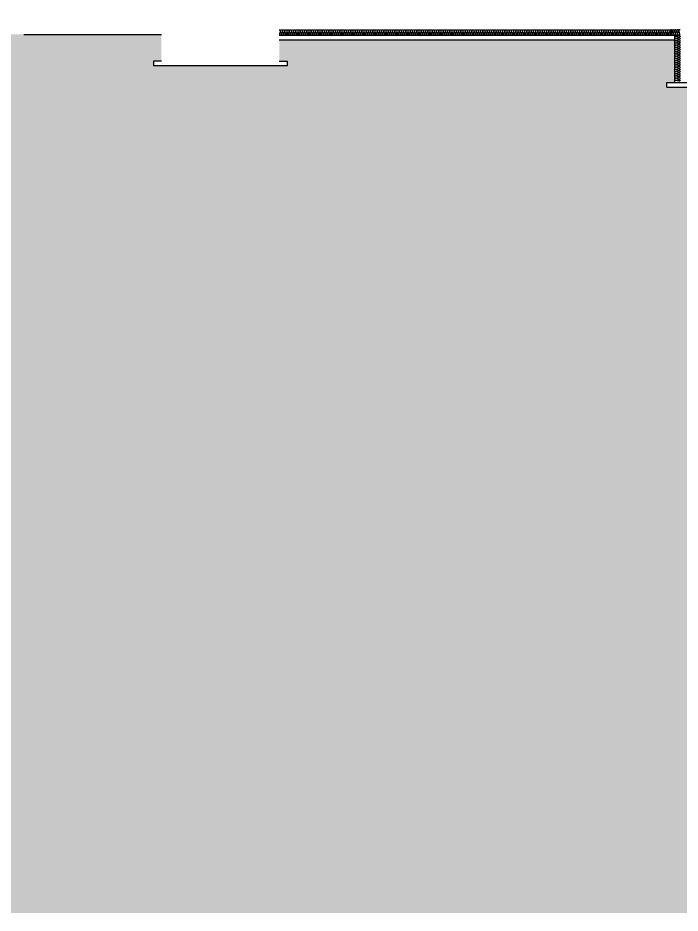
# Model space of a CAD drawing. Header units: millimetres. Extents: x 17311 to 801382, y -242618 to -104888.
# Drawn here: x 565985 to 574411, y -213174 to -201778 of the extents above; entities that cross this region are included whole.
import ezdxf

# ---------------------------------------------------------------- set-up
doc = ezdxf.new("R2010")
doc.units = ezdxf.units.MM
doc.header["$LTSCALE"] = 250
for name, color, linetype in [('A-버림CONC', 4, 'Continuous'), ('ISL', 251, 'Continuous'), ('지반', 254, 'Continuous')]:
    doc.layers.add(name, color=color, linetype=linetype)

msp = doc.modelspace()

# ---------------------------------------------------------------- hatches: boundary and pattern name
at = {"layer": '지반'}
h = msp.add_hatch(dxfattribs=at)
h.set_pattern_fill('EARTH', color=251, scale=70, angle=45)
edge = h.paths.add_edge_path()
edge.add_line((440367.6, -213174), (591132.2, -213174))
edge.add_line((591132.2, -213174), (591132.2, -201579.5))
edge.add_line((591132.2, -201579.5), (583110.7, -201579.5))
edge.add_line((583110.7, -201579.5), (581310.7, -201479.5))
edge.add_line((581310.7, -201479.5), (579318.7, -201479.5))
edge.add_line((579318.7, -201479.5), (579318.7, -201611.3))
edge.add_line((579318.7, -201611.3), (579328.9, -201621.5))
edge.add_line((579328.9, -201621.5), (580810.7, -201621.5))
edge.add_line((580810.7, -201621.5), (580810.7, -201929.5))
edge.add_line((580810.7, -201929.5), (580910.7, -201929.5))
edge.add_line((580910.7, -201929.5), (580910.7, -201989.5))
edge.add_line((580910.7, -201989.5), (579630.7, -201989.5))
edge.add_line((579630.7, -201989.5), (579630.7, -202599.5))
edge.add_line((579630.7, -202599.5), (579730.7, -202599.5))
edge.add_line((579730.7, -202599.5), (579730.7, -202659.5))
edge.add_line((579730.7, -202659.5), (578790.7, -202659.5))
edge.add_line((578790.7, -202659.5), (578790.7, -202599.5))
edge.add_line((578790.7, -202599.5), (578890.7, -202599.5))
edge.add_line((578890.7, -202599.5), (578890.7, -202049.5))
edge.add_line((578890.7, -202049.5), (575080.7, -202049.5))
edge.add_line((575080.7, -202049.5), (575080.7, -202599.5))
edge.add_line((575080.7, -202599.5), (575180.7, -202599.5))
edge.add_line((575180.7, -202599.5), (575180.7, -202659.5))
edge.add_line((575180.7, -202659.5), (574240.7, -202659.5))
edge.add_line((574240.7, -202659.5), (574240.7, -202599.5))
edge.add_line((574240.7, -202599.5), (574340.7, -202599.5))
edge.add_line((574340.7, -202599.5), (574340.7, -202059.5))
edge.add_line((574340.7, -202059.5), (569310.7, -202059.5))
edge.add_line((569310.7, -202059.5), (569310.7, -202329.5))
edge.add_line((569310.7, -202329.5), (569410.7, -202329.5))
edge.add_line((569410.7, -202329.5), (569410.7, -202389.5))
edge.add_line((569410.7, -202389.5), (567710.7, -202389.5))
edge.add_line((567710.7, -202389.5), (567710.7, -202329.5))
edge.add_line((567710.7, -202329.5), (567810.7, -202329.5))
edge.add_line((567810.7, -202329.5), (567810.7, -201989.5))
edge.add_line((567810.7, -201989.5), (553110.7, -201989.5))
edge.add_line((553110.7, -201989.5), (553110.7, -202629.5))
edge.add_line((553110.7, -202629.5), (553710.7, -202629.5))
edge.add_line((553710.7, -202629.5), (553710.7, -203329.5))
edge.add_line((553710.7, -203329.5), (553810.7, -203329.5))
edge.add_line((553810.7, -203329.5), (553810.7, -203389.5))
edge.add_line((553810.7, -203389.5), (550410.7, -203389.5))
edge.add_line((550410.7, -203389.5), (550410.7, -204129.5))
edge.add_line((550410.7, -204129.5), (550510.7, -204129.5))
edge.add_line((550510.7, -204129.5), (550510.7, -204189.5))
edge.add_line((550510.7, -204189.5), (547310.7, -204189.5))
edge.add_line((547310.7, -204189.5), (547310.7, -204129.5))
edge.add_line((547310.7, -204129.5), (547410.7, -204129.5))
edge.add_line((547410.7, -204129.5), (547410.7, -203389.5))
edge.add_line((547410.7, -203389.5), (539610.7, -203389.5))
edge.add_line((539610.7, -203389.5), (539610.7, -204129.5))
edge.add_line((539610.7, -204129.5), (539710.7, -204129.5))
edge.add_line((539710.7, -204129.5), (539710.7, -204189.5))
edge.add_line((539710.7, -204189.5), (536510.7, -204189.5))
edge.add_line((536510.7, -204189.5), (536510.7, -204129.5))
edge.add_line((536510.7, -204129.5), (536610.7, -204129.5))
edge.add_line((536610.7, -204129.5), (536610.7, -203389.5))
edge.add_line((536610.7, -203389.5), (528810.7, -203389.5))
edge.add_line((528810.7, -203389.5), (528810.7, -204129.5))
edge.add_line((528810.7, -204129.5), (528910.7, -204129.5))
edge.add_line((528910.7, -204129.5), (528910.7, -204189.5))
edge.add_line((528910.7, -204189.5), (525710.7, -204189.5))
edge.add_line((525710.7, -204189.5), (525710.7, -204129.5))
edge.add_line((525710.7, -204129.5), (525810.7, -204129.5))
edge.add_line((525810.7, -204129.5), (525810.7, -203389.5))
edge.add_line((525810.7, -203389.5), (518010.7, -203389.5))
edge.add_line((518010.7, -203389.5), (518010.7, -204129.5))
edge.add_line((518010.7, -204129.5), (518110.7, -204129.5))
edge.add_line((518110.7, -204129.5), (518110.7, -204189.5))
edge.add_line((518110.7, -204189.5), (514910.7, -204189.5))
edge.add_line((514910.7, -204189.5), (514910.7, -204129.5))
edge.add_line((514910.7, -204129.5), (515010.7, -204129.5))
edge.add_line((515010.7, -204129.5), (515010.7, -203389.5))
edge.add_line((515010.7, -203389.5), (512110.7, -203389.5))
edge.add_line((512110.7, -203389.5), (512110.7, -203329.5))
edge.add_line((512110.7, -203329.5), (512210.7, -203329.5))
edge.add_line((512210.7, -203329.5), (512210.7, -202629.5))
edge.add_line((512210.7, -202629.5), (512810.7, -202629.5))
edge.add_line((512810.7, -202629.5), (512810.7, -201989.5))
edge.add_line((512810.7, -201989.5), (508110.7, -201989.5))
edge.add_line((508110.7, -201989.5), (508110.7, -202429.5))
edge.add_line((508110.7, -202429.5), (508710.7, -202429.5))
edge.add_line((508710.7, -202429.5), (508710.7, -203129.5))
edge.add_line((508710.7, -203129.5), (508810.7, -203129.5))
edge.add_line((508810.7, -203129.5), (508810.7, -203189.5))
edge.add_line((508810.7, -203189.5), (506460.7, -203189.5))
edge.add_line((506460.7, -203189.5), (506460.7, -203429.5))
edge.add_line((506460.7, -203429.5), (506560.7, -203429.5))
edge.add_line((506560.7, -203429.5), (506560.7, -203489.5))
edge.add_line((506560.7, -203489.5), (504860.7, -203489.5))
edge.add_line((504860.7, -203489.5), (504860.7, -203429.5))
edge.add_line((504860.7, -203429.5), (504960.7, -203429.5))
edge.add_line((504960.7, -203429.5), (504960.7, -203259.5))
edge.add_line((504960.7, -203259.5), (497090.7, -203259.5))
edge.add_line((497090.7, -203259.5), (496790.7, -203559.5))
edge.add_line((496790.7, -203559.5), (494990.7, -203559.5))
edge.add_line((494990.7, -203559.5), (494990.7, -203499.5))
edge.add_line((494990.7, -203499.5), (495090.7, -203499.5))
edge.add_line((495090.7, -203499.5), (495090.7, -202666.5))
edge.add_line((495090.7, -202666.5), (494560.7, -202666.5))
edge.add_line((494560.7, -202666.5), (494560.7, -202616.5))
edge.add_line((494560.7, -202616.5), (494610.7, -202616.5))
edge.add_line((494610.7, -202616.5), (494610.7, -202279.5))
edge.add_arc((488210.7, -406133.4), 203954.3, 88.201788, 91.798212)
edge.add_line((481810.7, -202279.5), (481810.7, -201879.5))
edge.add_line((481810.7, -201879.5), (440367.6, -201879.5))
edge.add_line((440367.6, -201879.5), (440367.6, -213174))

# ---------------------------------------------------------------- linework, layer by layer
at = {"layer": 'A-버림CONC'}
for p, q in [((566060.7, -201989.5), (567810.7, -201989.5)), ((569310.7, -202059.5), (574340.7, -202059.5)), ((567810.7, -202329.5), (567710.7, -202329.5)), ((567710.7, -202329.5), (567710.7, -202389.5)), ((569310.7, -202329.5), (569410.7, -202329.5)), ((569410.7, -202329.5), (569410.7, -202389.5)), ((569410.7, -202389.5), (567710.7, -202389.5)), ((574240.7, -202659.5, 0), (574240.7, -202599.5, 0)), ((574240.7, -202599.5, 0), (574340.7, -202599.5, 0)), ((574240.7, -202659.5, 0), (575180.7, -202659.5, 0))]:
    msp.add_line(p, q, dxfattribs=at)
at = {"layer": 'ISL'}
msp.add_line((569310.7, -201999.5), (574410.7, -201999.5), dxfattribs=at)
for points in [[(569310.7, -201929.5, -0.5092668), (569323, -201946.4), (569312.3, -201982.5, 1.3725934), (569337, -201982.5), (569326.3, -201946.4, -0.5092668), (569338.7, -201929.5, -0.5092668), (569351, -201946.4), (569340.3, -201982.5, 1.3725934), (569365, -201982.5), (569354.3, -201946.4, -0.5092668), (569366.7, -201929.5, -0.5092668), (569379, -201946.4), (569368.3, -201982.5, 1.3725934), (569393, -201982.5), (569382.3, -201946.4, -0.5092668), (569394.7, -201929.5, -0.5092668), (569407, -201946.4), (569396.3, -201982.5, 1.3725934), (569421, -201982.5), (569410.3, -201946.4, -0.5092668), (569422.7, -201929.5, -0.5092668), (569435, -201946.4), (569424.3, -201982.5, 1.3725934), (569449, -201982.5), (569438.3, -201946.4, -0.5092668), (569450.7, -201929.5, -0.5092668), (569463, -201946.4), (569452.3, -201982.5, 1.3725934), (569477, -201982.5), (569466.3, -201946.4, -0.5092668), (569478.7, -201929.5, -0.5092668), (569491, -201946.4), (569480.3, -201982.5, 1.3725934), (569505, -201982.5), (569494.3, -201946.4, -0.5092668), (569506.7, -201929.5, -0.5092668), (569519, -201946.4), (569508.3, -201982.5, 1.3725934), (569533, -201982.5), (569522.3, -201946.4, -0.5092668), (569534.7, -201929.5, -0.5092668), (569547, -201946.4), (569536.3, -201982.5, 1.3725934), (569561, -201982.5), (569550.3, -201946.4, -0.5092668), (569562.7, -201929.5, -0.5092668), (569575, -201946.4), (569564.3, -201982.5, 1.3725934), (569589, -201982.5), (569578.3, -201946.4, -0.5092668), (569590.7, -201929.5, -0.5092668), (569603, -201946.4), (569592.3, -201982.5, 1.3725934), (569617, -201982.5), (569606.3, -201946.4, -0.5092668), (569618.7, -201929.5, -0.5092668), (569631, -201946.4), (569620.3, -201982.5, 1.3725934), (569645, -201982.5), (569634.3, -201946.4, -0.5092668), (569646.7, -201929.5, -0.5092668), (569659, -201946.4), (569648.3, -201982.5, 1.3725934), (569673, -201982.5), (569662.3, -201946.4, -0.5092668), (569674.7, -201929.5, -0.5092668), (569687, -201946.4), (569676.3, -201982.5, 1.3725934), (569701, -201982.5), (569690.3, -201946.4, -0.5092668), (569702.7, -201929.5, -0.5092668), (569715, -201946.4), (569704.3, -201982.5, 1.3725934), (569729, -201982.5), (569718.3, -201946.4, -0.5092668), (569730.7, -201929.5, -0.5092668), (569743, -201946.4), (569732.3, -201982.5, 1.3725934), (569757, -201982.5), (569746.3, -201946.4, -0.5092668), (569758.7, -201929.5, -0.5092668), (569771, -201946.4), (569760.3, -201982.5, 1.3725934), (569785, -201982.5), (569774.3, -201946.4, -0.5092668), (569786.7, -201929.5, -0.5092668), (569799, -201946.4), (569788.3, -201982.5, 1.3725934), (569813, -201982.5), (569802.3, -201946.4, -0.5092668), (569814.7, -201929.5, -0.5092668), (569827, -201946.4), (569816.3, -201982.5, 1.3725934), (569841, -201982.5), (569830.3, -201946.4, -0.5092668), (569842.7, -201929.5, -0.5092668), (569855, -201946.4), (569844.3, -201982.5, 1.3725934), (569869, -201982.5), (569858.3, -201946.4, -0.5092668), (569870.7, -201929.5, -0.5092668), (569883, -201946.4), (569872.3, -201982.5, 1.3725934), (569897, -201982.5), (569886.3, -201946.4, -0.5092668), (569898.7, -201929.5, -0.5092668), (569911, -201946.4), (569900.3, -201982.5, 1.3725934), (569925, -201982.5), (569914.3, -201946.4, -0.5092668), (569926.7, -201929.5, -0.5092668), (569939, -201946.4), (569928.3, -201982.5, 1.3725934), (569953, -201982.5), (569942.3, -201946.4, -0.5092668), (569954.7, -201929.5, -0.5092668), (569967, -201946.4), (569956.3, -201982.5, 1.3725934), (569981, -201982.5), (569970.3, -201946.4, -0.5092668), (569982.7, -201929.5, -0.5092668), (569995, -201946.4), (569984.3, -201982.5, 1.3725934), (570009, -201982.5), (569998.3, -201946.4, -0.5092668), (570010.7, -201929.5, -0.5092668), (570023, -201946.4), (570012.3, -201982.5, 1.3725934), (570037, -201982.5), (570026.3, -201946.4, -0.5092668), (570038.7, -201929.5, -0.5092668), (570051, -201946.4), (570040.3, -201982.5, 1.3725934), (570065, -201982.5), (570054.3, -201946.4, -0.5092668), (570066.7, -201929.5, -0.5092668), (570079, -201946.4), (570068.3, -201982.5, 1.3725934), (570093, -201982.5), (570082.3, -201946.4, -0.5092668), (570094.7, -201929.5, -0.5092668), (570107, -201946.4), (570096.3, -201982.5, 1.3725934), (570121, -201982.5), (570110.3, -201946.4, -0.5092668), (570122.7, -201929.5, -0.5092668), (570135, -201946.4), (570124.3, -201982.5, 1.3725934), (570149, -201982.5), (570138.3, -201946.4, -0.5092668), (570150.7, -201929.5, -0.5092668), (570163, -201946.4), (570152.3, -201982.5, 1.3725934), (570177, -201982.5), (570166.3, -201946.4, -0.5092668), (570178.7, -201929.5, -0.5092668), (570191, -201946.4), (570180.3, -201982.5, 1.3725934), (570205, -201982.5), (570194.3, -201946.4, -0.5092668), (570206.7, -201929.5, -0.5092668), (570219, -201946.4), (570208.3, -201982.5, 1.3725934), (570233, -201982.5), (570222.3, -201946.4, -0.5092668), (570234.7, -201929.5, -0.5092668), (570247, -201946.4), (570236.3, -201982.5, 1.3725934), (570261, -201982.5), (570250.3, -201946.4, -0.5092668), (570262.7, -201929.5, -0.5092668), (570275, -201946.4), (570264.3, -201982.5, 1.3725934), (570289, -201982.5), (570278.3, -201946.4, -0.5092668), (570290.7, -201929.5, -0.5092668), (570303, -201946.4), (570292.3, -201982.5, 1.3725934), (570317, -201982.5), (570306.3, -201946.4, -0.5092668), (570318.7, -201929.5, -0.5092668), (570331, -201946.4), (570320.3, -201982.5, 1.3725934), (570345, -201982.5), (570334.3, -201946.4, -0.5092668), (570346.7, -201929.5, -0.5092668), (570359, -201946.4), (570348.3, -201982.5, 1.3725934), (570373, -201982.5), (570362.3, -201946.4, -0.5092668), (570374.7, -201929.5, -0.5092668), (570387, -201946.4), (570376.3, -201982.5, 1.3725934), (570401, -201982.5), (570390.3, -201946.4, -0.5092668), (570402.7, -201929.5, -0.5092668), (570415, -201946.4), (570404.3, -201982.5, 1.3725934), (570429, -201982.5), (570418.3, -201946.4, -0.5092668), (570430.7, -201929.5, -0.5092668), (570443, -201946.4), (570432.3, -201982.5, 1.3725934), (570457, -201982.5), (570446.3, -201946.4, -0.5092668), (570458.7, -201929.5, -0.5092668), (570471, -201946.4), (570460.3, -201982.5, 1.3725934), (570485, -201982.5), (570474.3, -201946.4, -0.5092668), (570486.7, -201929.5, -0.5092668), (570499, -201946.4), (570488.3, -201982.5, 1.3725934), (570513, -201982.5), (570502.3, -201946.4, -0.5092668), (570514.7, -201929.5, -0.5092668), (570527, -201946.4), (570516.3, -201982.5, 1.3725934), (570541, -201982.5), (570530.3, -201946.4, -0.5092668), (570542.7, -201929.5, -0.5092668), (570555, -201946.4), (570544.3, -201982.5, 1.3725934), (570569, -201982.5), (570558.3, -201946.4, -0.5092668), (570570.7, -201929.5, -0.5092668), (570583, -201946.4), (570572.3, -201982.5, 1.3725934), (570597, -201982.5), (570586.3, -201946.4, -0.5092668), (570598.7, -201929.5, -0.5092668), (570611, -201946.4), (570600.3, -201982.5, 1.3725934), (570625, -201982.5), (570614.3, -201946.4, -0.5092668), (570626.7, -201929.5, -0.5092668), (570639, -201946.4), (570628.3, -201982.5, 1.3725934), (570653, -201982.5), (570642.3, -201946.4, -0.5092668), (570654.7, -201929.5, -0.5092668), (570667, -201946.4), (570656.3, -201982.5, 1.3725934), (570681, -201982.5), (570670.3, -201946.4, -0.5092668), (570682.7, -201929.5, -0.5092668), (570695, -201946.4), (570684.3, -201982.5, 1.3725934), (570709, -201982.5), (570698.3, -201946.4, -0.5092668), (570710.7, -201929.5, -0.5092668), (570723, -201946.4), (570712.3, -201982.5, 1.3725934), (570737, -201982.5), (570726.3, -201946.4, -0.5092668), (570738.7, -201929.5, -0.5092668), (570751, -201946.4), (570740.3, -201982.5, 1.3725934), (570765, -201982.5), (570754.3, -201946.4, -0.5092668), (570766.7, -201929.5, -0.5092668), (570779, -201946.4), (570768.3, -201982.5, 1.3725934), (570793, -201982.5), (570782.3, -201946.4, -0.5092668), (570794.7, -201929.5, -0.5092668), (570807, -201946.4), (570796.3, -201982.5, 1.3725934), (570821, -201982.5), (570810.3, -201946.4, -0.5092668), (570822.7, -201929.5, -0.5092668), (570835, -201946.4), (570824.3, -201982.5, 1.3725934), (570849, -201982.5), (570838.3, -201946.4, -0.5092668), (570850.7, -201929.5, -0.5092668), (570863, -201946.4), (570852.3, -201982.5, 1.3725934), (570877, -201982.5), (570866.3, -201946.4, -0.5092668), (570878.7, -201929.5, -0.5092668), (570891, -201946.4), (570880.3, -201982.5, 1.3725934), (570905, -201982.5), (570894.3, -201946.4, -0.5092668), (570906.7, -201929.5, -0.5092668), (570919, -201946.4), (570908.3, -201982.5, 1.3725934), (570933, -201982.5), (570922.3, -201946.4, -0.5092668), (570934.7, -201929.5, -0.5092668), (570947, -201946.4), (570936.3, -201982.5, 1.3725934), (570961, -201982.5), (570950.3, -201946.4, -0.5092668), (570962.7, -201929.5, -0.5092668), (570975, -201946.4), (570964.3, -201982.5, 1.3725934), (570989, -201982.5), (570978.3, -201946.4, -0.5092668), (570990.7, -201929.5, -0.5092668), (571003, -201946.4), (570992.3, -201982.5, 1.3725934), (571017, -201982.5), (571006.3, -201946.4, -0.5092668), (571018.7, -201929.5, -0.5092668), (571031, -201946.4), (571020.3, -201982.5, 1.3725934), (571045, -201982.5), (571034.3, -201946.4, -0.5092668), (571046.7, -201929.5, -0.5092668), (571059, -201946.4), (571048.3, -201982.5, 1.3725934), (571073, -201982.5), (571062.3, -201946.4, -0.5092668), (571074.7, -201929.5, -0.5092668), (571087, -201946.4), (571076.3, -201982.5, 1.3725934), (571101, -201982.5), (571090.3, -201946.4, -0.5092668), (571102.7, -201929.5, -0.5092668), (571115, -201946.4), (571104.3, -201982.5, 1.3725934), (571129, -201982.5), (571118.3, -201946.4, -0.5092668), (571130.7, -201929.5, -0.5092668), (571143, -201946.4), (571132.3, -201982.5, 1.3725934), (571157, -201982.5), (571146.3, -201946.4, -0.5092668), (571158.7, -201929.5, -0.5092668), (571171, -201946.4), (571160.3, -201982.5, 1.3725934), (571185, -201982.5), (571174.3, -201946.4, -0.5092668), (571186.7, -201929.5, -0.5092668), (571199, -201946.4), (571188.3, -201982.5, 1.3725934), (571213, -201982.5), (571202.3, -201946.4, -0.5092668), (571214.7, -201929.5, -0.5092668), (571227, -201946.4), (571216.3, -201982.5, 1.3725934), (571241, -201982.5), (571230.3, -201946.4, -0.5092668), (571242.7, -201929.5, -0.5092668), (571255, -201946.4), (571244.3, -201982.5, 1.3725934), (571269, -201982.5), (571258.3, -201946.4, -0.5092668), (571270.7, -201929.5, -0.5092668), (571283, -201946.4), (571272.3, -201982.5, 1.3725934), (571297, -201982.5), (571286.3, -201946.4, -0.5092668), (571298.7, -201929.5, -0.5092668), (571311, -201946.4), (571300.3, -201982.5, 1.3725934), (571325, -201982.5), (571314.3, -201946.4, -0.5092668), (571326.7, -201929.5, -0.5092668), (571339, -201946.4), (571328.3, -201982.5, 1.3725934), (571353, -201982.5), (571342.3, -201946.4, -0.5092668), (571354.7, -201929.5, -0.5092668), (571367, -201946.4), (571356.3, -201982.5, 1.3725934), (571381, -201982.5), (571370.3, -201946.4, -0.5092668), (571382.7, -201929.5, -0.5092668), (571395, -201946.4), (571384.3, -201982.5, 1.3725934), (571409, -201982.5), (571398.3, -201946.4, -0.5092668), (571410.7, -201929.5, -0.5092668), (571423, -201946.4), (571412.3, -201982.5, 1.3725934), (571437, -201982.5), (571426.3, -201946.4, -0.5092668), (571438.7, -201929.5, -0.5092668), (571451, -201946.4), (571440.3, -201982.5, 1.3725934), (571465, -201982.5), (571454.3, -201946.4, -0.5092668), (571466.7, -201929.5, -0.5092668), (571479, -201946.4), (571468.3, -201982.5, 1.3725934), (571493, -201982.5), (571482.3, -201946.4, -0.5092668), (571494.7, -201929.5, -0.5092668), (571507, -201946.4), (571496.3, -201982.5, 1.3725934), (571521, -201982.5), (571510.3, -201946.4, -0.5092668), (571522.7, -201929.5, -0.5092668), (571535, -201946.4), (571524.3, -201982.5, 1.3725934), (571549, -201982.5), (571538.3, -201946.4, -0.5092668), (571550.7, -201929.5, -0.5092668), (571563, -201946.4), (571552.3, -201982.5, 1.3725934), (571577, -201982.5), (571566.3, -201946.4, -0.5092668), (571578.7, -201929.5, -0.5092668), (571591, -201946.4), (571580.3, -201982.5, 1.3725934), (571605, -201982.5), (571594.3, -201946.4, -0.5092668), (571606.7, -201929.5, -0.5092668), (571619, -201946.4), (571608.3, -201982.5, 1.3725934), (571633, -201982.5), (571622.3, -201946.4, -0.5092668), (571634.7, -201929.5, -0.5092668), (571647, -201946.4), (571636.3, -201982.5, 1.3725934), (571661, -201982.5), (571650.3, -201946.4, -0.5092668), (571662.7, -201929.5, -0.5092668), (571675, -201946.4), (571664.3, -201982.5, 1.3725934), (571689, -201982.5), (571678.3, -201946.4, -0.5092668), (571690.7, -201929.5, -0.5092668), (571703, -201946.4), (571692.3, -201982.5, 1.3725934), (571717, -201982.5), (571706.3, -201946.4, -0.5092668), (571718.7, -201929.5, -0.5092668), (571731, -201946.4), (571720.3, -201982.5, 1.3725934), (571745, -201982.5), (571734.3, -201946.4, -0.5092668), (571746.7, -201929.5, -0.5092668), (571759, -201946.4), (571748.3, -201982.5, 1.3725934), (571773, -201982.5), (571762.3, -201946.4, -0.5092668), (571774.7, -201929.5, -0.5092668), (571787, -201946.4), (571776.3, -201982.5, 1.3725934), (571801, -201982.5), (571790.3, -201946.4, -0.5092668), (571802.7, -201929.5, -0.5092668), (571815, -201946.4), (571804.3, -201982.5, 1.3725934), (571829, -201982.5), (571818.3, -201946.4, -0.5092668), (571830.7, -201929.5, -0.5092668), (571843, -201946.4), (571832.3, -201982.5, 1.3725934), (571857, -201982.5), (571846.3, -201946.4, -0.5092668), (571858.7, -201929.5, -0.5092668), (571871, -201946.4), (571860.3, -201982.5, 1.3725934), (571885, -201982.5), (571874.3, -201946.4, -0.5092668), (571886.7, -201929.5, -0.5092668), (571899, -201946.4), (571888.3, -201982.5, 1.3725934), (571913, -201982.5), (571902.3, -201946.4, -0.5092668), (571914.7, -201929.5, -0.5092668), (571927, -201946.4), (571916.3, -201982.5, 1.3725934), (571941, -201982.5), (571930.3, -201946.4, -0.5092668), (571942.7, -201929.5, -0.5092668), (571955, -201946.4), (571944.3, -201982.5, 1.3725934), (571969, -201982.5), (571958.3, -201946.4, -0.5092668), (571970.7, -201929.5, -0.5092668), (571983, -201946.4), (571972.3, -201982.5, 1.3725934), (571997, -201982.5), (571986.3, -201946.4, -0.5092668), (571998.7, -201929.5, -0.5092668), (572011, -201946.4), (572000.3, -201982.5, 1.3725934), (572025, -201982.5), (572014.3, -201946.4, -0.5092668), (572026.7, -201929.5, -0.5092668), (572039, -201946.4), (572028.3, -201982.5, 1.3725934), (572053, -201982.5), (572042.3, -201946.4, -0.5092668), (572054.7, -201929.5, -0.5092668), (572067, -201946.4), (572056.3, -201982.5, 1.3725934), (572081, -201982.5), (572070.3, -201946.4, -0.5092668), (572082.7, -201929.5, -0.5092668), (572095, -201946.4), (572084.3, -201982.5, 1.3725934), (572109, -201982.5), (572098.3, -201946.4, -0.5092668), (572110.7, -201929.5, -0.5092668), (572123, -201946.4), (572112.3, -201982.5, 1.3725934), (572137, -201982.5), (572126.3, -201946.4, -0.5092668), (572138.7, -201929.5, -0.5092668), (572151, -201946.4), (572140.3, -201982.5, 1.3725934), (572165, -201982.5), (572154.3, -201946.4, -0.5092668), (572166.7, -201929.5, -0.5092668), (572179, -201946.4), (572168.3, -201982.5, 1.3725934), (572193, -201982.5), (572182.3, -201946.4, -0.5092668), (572194.7, -201929.5, -0.5092668), (572207, -201946.4), (572196.3, -201982.5, 1.3725934), (572221, -201982.5), (572210.3, -201946.4, -0.5092668), (572222.7, -201929.5, -0.5092668), (572235, -201946.4), (572224.3, -201982.5, 1.3725934), (572249, -201982.5), (572238.3, -201946.4, -0.5092668), (572250.7, -201929.5, -0.5092668), (572263, -201946.4), (572252.3, -201982.5, 1.3725934), (572277, -201982.5), (572266.3, -201946.4, -0.5092668), (572278.7, -201929.5, -0.5092668), (572291, -201946.4), (572280.3, -201982.5, 1.3725934), (572305, -201982.5), (572294.3, -201946.4, -0.5092668), (572306.7, -201929.5, -0.5092668), (572319, -201946.4), (572308.3, -201982.5, 1.3725934), (572333, -201982.5), (572322.3, -201946.4, -0.5092668), (572334.7, -201929.5, -0.5092668), (572347, -201946.4), (572336.3, -201982.5, 1.3725934), (572361, -201982.5), (572350.3, -201946.4, -0.5092668), (572362.7, -201929.5, -0.5092668), (572375, -201946.4), (572364.3, -201982.5, 1.3725934), (572389, -201982.5), (572378.3, -201946.4, -0.5092668), (572390.7, -201929.5, -0.5092668), (572403, -201946.4), (572392.3, -201982.5, 1.3725934), (572417, -201982.5), (572406.3, -201946.4, -0.5092668), (572418.7, -201929.5, -0.5092668), (572431, -201946.4), (572420.3, -201982.5, 1.3725934), (572445, -201982.5), (572434.3, -201946.4, -0.5092668), (572446.7, -201929.5, -0.5092668), (572459, -201946.4), (572448.3, -201982.5, 1.3725934), (572473, -201982.5), (572462.3, -201946.4, -0.5092668), (572474.7, -201929.5, -0.5092668), (572487, -201946.4), (572476.3, -201982.5, 1.3725934), (572501, -201982.5), (572490.3, -201946.4, -0.5092668), (572502.7, -201929.5, -0.5092668), (572515, -201946.4), (572504.3, -201982.5, 1.3725934), (572529, -201982.5), (572518.3, -201946.4, -0.5092668), (572530.7, -201929.5, -0.5092668), (572543, -201946.4), (572532.3, -201982.5, 1.3725934), (572557, -201982.5), (572546.3, -201946.4, -0.5092668), (572558.7, -201929.5, -0.5092668), (572571, -201946.4), (572560.3, -201982.5, 1.3725934), (572585, -201982.5), (572574.3, -201946.4, -0.5092668), (572586.7, -201929.5, -0.5092668), (572599, -201946.4), (572588.3, -201982.5, 1.3725934), (572613, -201982.5), (572602.3, -201946.4, -0.5092668), (572614.7, -201929.5, -0.5092668), (572627, -201946.4), (572616.3, -201982.5, 1.3725934), (572641, -201982.5), (572630.3, -201946.4, -0.5092668), (572642.7, -201929.5, -0.5092668), (572655, -201946.4), (572644.3, -201982.5, 1.3725934), (572669, -201982.5), (572658.3, -201946.4, -0.5092668), (572670.7, -201929.5, -0.5092668), (572683, -201946.4), (572672.3, -201982.5, 1.3725934), (572697, -201982.5), (572686.3, -201946.4, -0.5092668), (572698.7, -201929.5, -0.5092668), (572711, -201946.4), (572700.3, -201982.5, 1.3725934), (572725, -201982.5), (572714.3, -201946.4, -0.5092668), (572726.7, -201929.5, -0.5092668), (572739, -201946.4), (572728.3, -201982.5, 1.3725934), (572753, -201982.5), (572742.3, -201946.4, -0.5092668), (572754.7, -201929.5, -0.5092668), (572767, -201946.4), (572756.3, -201982.5, 1.3725934), (572781, -201982.5), (572770.3, -201946.4, -0.5092668), (572782.7, -201929.5, -0.5092668), (572795, -201946.4), (572784.3, -201982.5, 1.3725934), (572809, -201982.5), (572798.3, -201946.4, -0.5092668), (572810.7, -201929.5, -0.5092668), (572823, -201946.4), (572812.3, -201982.5, 1.3725934), (572837, -201982.5), (572826.3, -201946.4, -0.5092668), (572838.7, -201929.5, -0.5092668), (572851, -201946.4), (572840.3, -201982.5, 1.3725934), (572865, -201982.5), (572854.3, -201946.4, -0.5092668), (572866.7, -201929.5, -0.5092668), (572879, -201946.4), (572868.3, -201982.5, 1.3725934), (572893, -201982.5), (572882.3, -201946.4, -0.5092668), (572894.7, -201929.5, -0.5092668), (572907, -201946.4), (572896.3, -201982.5, 1.3725934), (572921, -201982.5), (572910.3, -201946.4, -0.5092668), (572922.7, -201929.5, -0.5092668), (572935, -201946.4), (572924.3, -201982.5, 1.3725934), (572949, -201982.5), (572938.3, -201946.4, -0.5092668), (572950.7, -201929.5, -0.5092668), (572963, -201946.4), (572952.3, -201982.5, 1.3725934), (572977, -201982.5), (572966.3, -201946.4, -0.5092668), (572978.7, -201929.5, -0.5092668), (572991, -201946.4), (572980.3, -201982.5, 1.3725934), (573005, -201982.5), (572994.3, -201946.4, -0.5092668), (573006.7, -201929.5, -0.5092668), (573019, -201946.4), (573008.3, -201982.5, 1.3725934), (573033, -201982.5), (573022.3, -201946.4, -0.5092668), (573034.7, -201929.5, -0.5092668), (573047, -201946.4), (573036.3, -201982.5, 1.3725934), (573061, -201982.5), (573050.3, -201946.4, -0.5092668), (573062.7, -201929.5, -0.5092668), (573075, -201946.4), (573064.3, -201982.5, 1.3725934), (573089, -201982.5), (573078.3, -201946.4, -0.5092668), (573090.7, -201929.5, -0.5092668), (573103, -201946.4), (573092.3, -201982.5, 1.3725934), (573117, -201982.5), (573106.3, -201946.4, -0.5092668), (573118.7, -201929.5, -0.5092668), (573131, -201946.4), (573120.3, -201982.5, 1.3725934), (573145, -201982.5), (573134.3, -201946.4, -0.5092668), (573146.7, -201929.5, -0.5092668), (573159, -201946.4), (573148.3, -201982.5, 1.3725934), (573173, -201982.5), (573162.3, -201946.4, -0.5092668), (573174.7, -201929.5, -0.5092668), (573187, -201946.4), (573176.3, -201982.5, 1.3725934), (573201, -201982.5), (573190.3, -201946.4, -0.5092668), (573202.7, -201929.5, -0.5092668), (573215, -201946.4), (573204.3, -201982.5, 1.3725934), (573229, -201982.5), (573218.3, -201946.4, -0.5092668), (573230.7, -201929.5, -0.5092668), (573243, -201946.4), (573232.3, -201982.5, 1.3725934), (573257, -201982.5), (573246.3, -201946.4, -0.5092668), (573258.7, -201929.5, -0.5092668), (573271, -201946.4), (573260.3, -201982.5, 1.3725934), (573285, -201982.5), (573274.3, -201946.4, -0.5092668), (573286.7, -201929.5, -0.5092668), (573299, -201946.4), (573288.3, -201982.5, 1.3725934), (573313, -201982.5), (573302.3, -201946.4, -0.5092668), (573314.7, -201929.5, -0.5092668), (573327, -201946.4), (573316.3, -201982.5, 1.3725934), (573341, -201982.5), (573330.3, -201946.4, -0.5092668), (573342.7, -201929.5, -0.5092668), (573355, -201946.4), (573344.3, -201982.5, 1.3725934), (573369, -201982.5), (573358.3, -201946.4, -0.5092668), (573370.7, -201929.5, -0.5092668), (573383, -201946.4), (573372.3, -201982.5, 1.3725934), (573397, -201982.5), (573386.3, -201946.4, -0.5092668), (573398.7, -201929.5, -0.5092668), (573411, -201946.4), (573400.3, -201982.5, 1.3725934), (573425, -201982.5), (573414.3, -201946.4, -0.5092668), (573426.7, -201929.5, -0.5092668), (573439, -201946.4), (573428.3, -201982.5, 1.3725934), (573453, -201982.5), (573442.3, -201946.4, -0.5092668), (573454.7, -201929.5, -0.5092668), (573467, -201946.4), (573456.3, -201982.5, 1.3725934), (573481, -201982.5), (573470.3, -201946.4, -0.5092668), (573482.7, -201929.5, -0.5092668), (573495, -201946.4), (573484.3, -201982.5, 1.3725934), (573509, -201982.5), (573498.3, -201946.4, -0.5092668), (573510.7, -201929.5, -0.5092668), (573523, -201946.4), (573512.3, -201982.5, 1.3725934), (573537, -201982.5), (573526.3, -201946.4, -0.5092668), (573538.7, -201929.5, -0.5092668), (573551, -201946.4), (573540.3, -201982.5, 1.3725934), (573565, -201982.5), (573554.3, -201946.4, -0.5092668), (573566.7, -201929.5, -0.5092668), (573579, -201946.4), (573568.3, -201982.5, 1.3725934), (573593, -201982.5), (573582.3, -201946.4, -0.5092668), (573594.7, -201929.5, -0.5092668), (573607, -201946.4), (573596.3, -201982.5, 1.3725934), (573621, -201982.5), (573610.3, -201946.4, -0.5092668), (573622.7, -201929.5, -0.5092668), (573635, -201946.4), (573624.3, -201982.5, 1.3725934), (573649, -201982.5), (573638.3, -201946.4, -0.5092668), (573650.7, -201929.5, -0.5092668), (573663, -201946.4), (573652.3, -201982.5, 1.3725934), (573677, -201982.5), (573666.3, -201946.4, -0.5092668), (573678.7, -201929.5, -0.5092668), (573691, -201946.4), (573680.3, -201982.5, 1.3725934), (573705, -201982.5), (573694.3, -201946.4, -0.5092668), (573706.7, -201929.5, -0.5092668), (573719, -201946.4), (573708.3, -201982.5, 1.3725934), (573733, -201982.5), (573722.3, -201946.4, -0.5092668), (573734.7, -201929.5, -0.5092668), (573747, -201946.4), (573736.3, -201982.5, 1.3725934), (573761, -201982.5), (573750.3, -201946.4, -0.5092668), (573762.7, -201929.5, -0.5092668), (573775, -201946.4), (573764.3, -201982.5, 1.3725934), (573789, -201982.5), (573778.3, -201946.4, -0.5092668), (573790.7, -201929.5, -0.5092668), (573803, -201946.4), (573792.3, -201982.5, 1.3725934), (573817, -201982.5), (573806.3, -201946.4, -0.5092668), (573818.7, -201929.5, -0.5092668), (573831, -201946.4), (573820.3, -201982.5, 1.3725934), (573845, -201982.5), (573834.3, -201946.4, -0.5092668), (573846.7, -201929.5, -0.5092668), (573859, -201946.4), (573848.3, -201982.5, 1.3725934), (573873, -201982.5), (573862.3, -201946.4, -0.5092668), (573874.7, -201929.5, -0.5092668), (573887, -201946.4), (573876.3, -201982.5, 1.3725934), (573901, -201982.5), (573890.3, -201946.4, -0.5092668), (573902.7, -201929.5, -0.5092668), (573915, -201946.4), (573904.3, -201982.5, 1.3725934), (573929, -201982.5), (573918.3, -201946.4, -0.5092668), (573930.7, -201929.5, -0.5092668), (573943, -201946.4), (573932.3, -201982.5, 1.3725934), (573957, -201982.5), (573946.3, -201946.4, -0.5092668), (573958.7, -201929.5, -0.5092668), (573971, -201946.4), (573960.3, -201982.5, 1.3725934), (573985, -201982.5), (573974.3, -201946.4, -0.5092668), (573986.7, -201929.5, -0.5092668), (573999, -201946.4), (573988.3, -201982.5, 1.3725934), (574013, -201982.5), (574002.3, -201946.4, -0.5092668), (574014.7, -201929.5, -0.5092668), (574027, -201946.4), (574016.3, -201982.5, 1.3725934), (574041, -201982.5), (574030.3, -201946.4, -0.5092668), (574042.7, -201929.5, -0.5092668), (574055, -201946.4), (574044.3, -201982.5, 1.3725934), (574069, -201982.5), (574058.3, -201946.4, -0.5092668), (574070.7, -201929.5, -0.5092668), (574083, -201946.4), (574072.3, -201982.5, 1.3725934), (574097, -201982.5), (574086.3, -201946.4, -0.5092668), (574098.7, -201929.5, -0.5092668), (574111, -201946.4), (574100.3, -201982.5, 1.3725934), (574125, -201982.5), (574114.3, -201946.4, -0.5092668), (574126.7, -201929.5, -0.5092668), (574139, -201946.4), (574128.3, -201982.5, 1.3725934), (574153, -201982.5), (574142.3, -201946.4, -0.5092668), (574154.7, -201929.5, -0.5092668), (574167, -201946.4), (574156.3, -201982.5, 1.3725934), (574181, -201982.5), (574170.3, -201946.4, -0.5092668), (574182.7, -201929.5, -0.5092668), (574195, -201946.4), (574184.3, -201982.5, 1.3725934), (574209, -201982.5), (574198.3, -201946.4, -0.5092668), (574210.7, -201929.5, -0.5092668), (574223, -201946.4), (574212.3, -201982.5, 1.3725934), (574237, -201982.5), (574226.3, -201946.4, -0.5092668), (574238.7, -201929.5, -0.5092668), (574251, -201946.4), (574240.3, -201982.5, 1.3725934), (574265, -201982.5), (574254.3, -201946.4, -0.5092668), (574266.7, -201929.5, -0.5092668), (574279, -201946.4), (574268.3, -201982.5, 1.3725934), (574293, -201982.5), (574282.3, -201946.4, -0.5092668), (574294.7, -201929.5, -0.5092668), (574307, -201946.4), (574296.3, -201982.5, 0.5579993), (574310.7, -201999.3, 0.5579993)], [(574410.7, -201930.1, 0.079141), (574406.6, -201929.5, 0.5092668), (574394.3, -201946.4), (574405, -201982.5, -1.3725934), (574380.3, -201982.5), (574391, -201946.4, 0.5092668), (574378.6, -201929.5, 0.5092668), (574366.3, -201946.4), (574377, -201982.5, -1.3725934), (574352.3, -201982.5), (574363, -201946.4, 0.5092668), (574350.6, -201929.5, 0.5092668), (574338.3, -201946.4), (574349, -201982.5, -1.3725934), (574324.3, -201982.5), (574335, -201946.4, 0.5092668), (574322.6, -201929.5, 0.5092668), (574310.3, -201946.4), (574321, -201982.5, -1.3725934), (574296.3, -201982.5), (574307, -201946.4, 0.5092668), (574294.6, -201929.5, 0.5092668), (574282.3, -201946.4), (574293, -201982.5, -0.5579993), (574278.6, -201999.3)]]:
    msp.add_lwpolyline(points, format="xyb", dxfattribs=at)
at = {"layer": 'ISL', "elevation": 0}
msp.add_lwpolyline([(574340.7, -201999.5), (574340.7, -202599.5), (575080.7, -202599.5), (575080.7, -201999.5)], dxfattribs=at)
msp.add_lwpolyline([(574340.7, -201999.5, 0.5092668), (574357.6, -202011.9), (574393.7, -202001.1, -1.3725934), (574393.7, -202025.9), (574357.6, -202015.1, 0.5092668), (574340.7, -202027.5, 0.5092668), (574357.6, -202039.9), (574393.7, -202029.1, -1.3725934), (574393.7, -202053.9), (574357.6, -202043.1, 0.5092668), (574340.7, -202055.5, 0.5092668), (574357.6, -202067.9), (574393.7, -202057.1, -1.3725934), (574393.7, -202081.9), (574357.6, -202071.1, 0.5092668), (574340.7, -202083.5, 0.5092668), (574357.6, -202095.9), (574393.7, -202085.1, -1.3725934), (574393.7, -202109.9), (574357.6, -202099.1, 0.5092668), (574340.7, -202111.5, 0.5092668), (574357.6, -202123.9), (574393.7, -202113.1, -1.3725934), (574393.7, -202137.9), (574357.6, -202127.1, 0.5092668), (574340.7, -202139.5, 0.5092668), (574357.6, -202151.9), (574393.7, -202141.1, -1.3725934), (574393.7, -202165.9), (574357.6, -202155.1, 0.5092668), (574340.7, -202167.5, 0.5092668), (574357.6, -202179.9), (574393.7, -202169.1, -1.3725934), (574393.7, -202193.9), (574357.6, -202183.1, 0.5092668), (574340.7, -202195.5, 0.5092668), (574357.6, -202207.9), (574393.7, -202197.1, -1.3725934), (574393.7, -202221.9), (574357.6, -202211.1, 0.5092668), (574340.7, -202223.5, 0.5092668), (574357.6, -202235.9), (574393.7, -202225.1, -1.3725934), (574393.7, -202249.9), (574357.6, -202239.1, 0.5092668), (574340.7, -202251.5, 0.5092668), (574357.6, -202263.9), (574393.7, -202253.1, -1.3725934), (574393.7, -202277.9), (574357.6, -202267.1, 0.5092668), (574340.7, -202279.5, 0.5092668), (574357.6, -202291.9), (574393.7, -202281.1, -1.3725934), (574393.7, -202305.9), (574357.6, -202295.1, 0.5092668), (574340.7, -202307.5, 0.5092668), (574357.6, -202319.9), (574393.7, -202309.1, -1.3725934), (574393.7, -202333.9), (574357.6, -202323.1, 0.5092668), (574340.7, -202335.5, 0.5092668), (574357.6, -202347.9), (574393.7, -202337.1, -1.3725934), (574393.7, -202361.9), (574357.6, -202351.1, 0.5092668), (574340.7, -202363.5, 0.5092668), (574357.6, -202375.9), (574393.7, -202365.1, -1.3725934), (574393.7, -202389.9), (574357.6, -202379.1, 0.5092668), (574340.7, -202391.5, 0.5092668), (574357.6, -202403.9), (574393.7, -202393.1, -1.3725934), (574393.7, -202417.9), (574357.6, -202407.1, 0.5092668), (574340.7, -202419.5, 0.5092668), (574357.6, -202431.9), (574393.7, -202421.1, -1.3725934), (574393.7, -202445.9), (574357.6, -202435.1, 0.5092668), (574340.7, -202447.5, 0.5092668), (574357.6, -202459.9), (574393.7, -202449.1, -1.3725934), (574393.7, -202473.9), (574357.6, -202463.1, 0.5092668), (574340.7, -202475.5, 0.5092668), (574357.6, -202487.9), (574393.7, -202477.1, -1.3725934), (574393.7, -202501.9), (574357.6, -202491.1, 0.5092668), (574340.7, -202503.5, 0.5092668), (574357.6, -202515.9), (574393.7, -202505.1, -1.3725934), (574393.7, -202529.9), (574357.6, -202519.1, 0.5092668), (574340.7, -202531.5, 0.5092668), (574357.6, -202543.9), (574393.7, -202533.1, -1.3725934), (574393.7, -202557.9), (574357.6, -202547.1, 0.5092668), (574340.7, -202559.5, 0.5092668), (574357.6, -202571.9), (574393.7, -202561.1, -1.3725934), (574393.7, -202585.9), (574357.6, -202575.1, 0.5092668), (574340.7, -202587.5)], format="xyb", dxfattribs=at)

doc.saveas('drawing.dxf')
